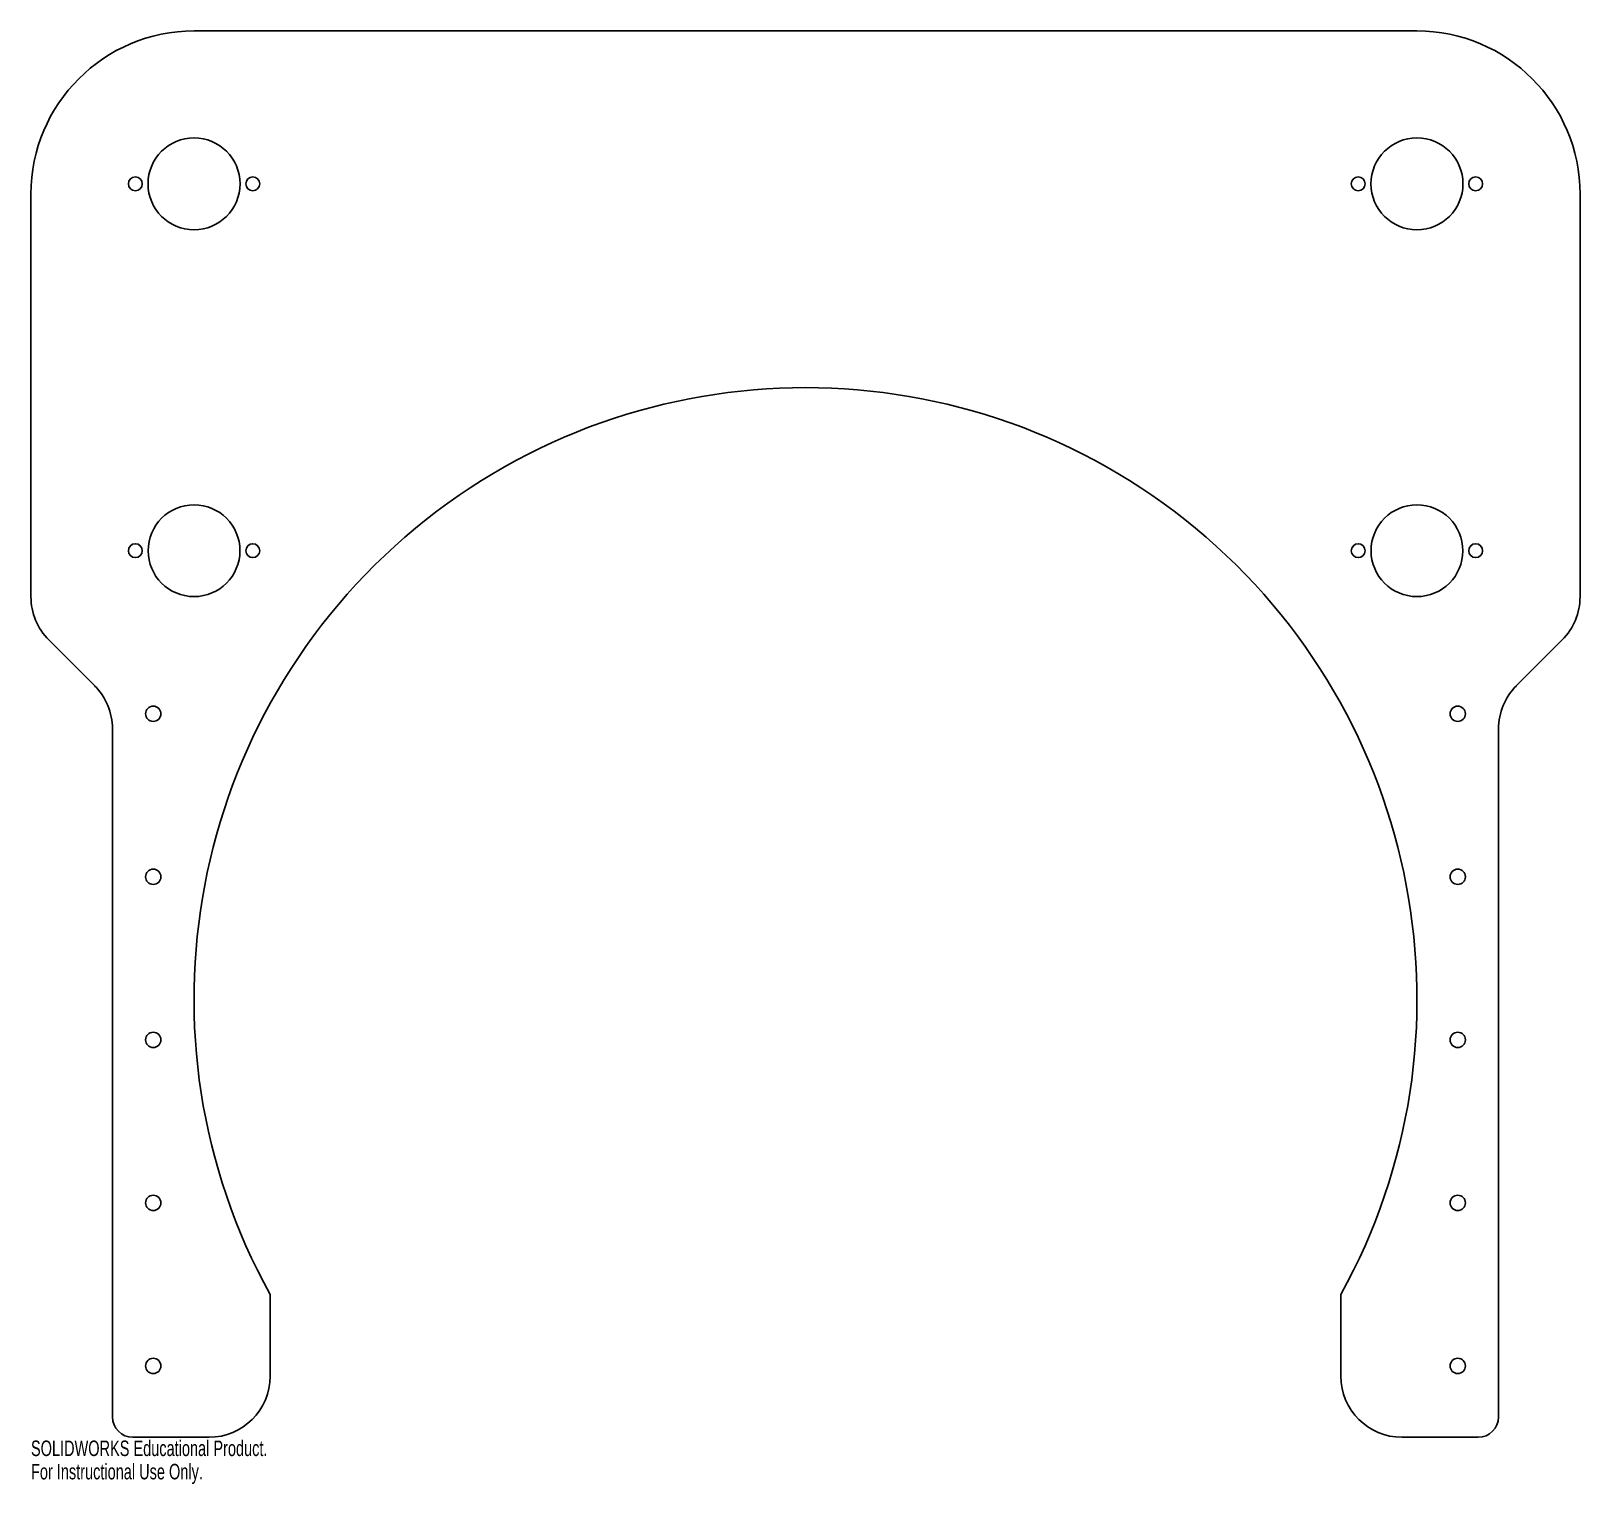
# Model space of a CAD drawing. Header units: inches. Extents: x -9.5 to 9.5, y -13.7 to 4.1.
import ezdxf

# ---------------------------------------------------------------- set-up
doc = ezdxf.new("R2010")
doc.units = ezdxf.units.IN
doc.header["$MEASUREMENT"] = 0
doc.styles.add('SLDTEXTSTYLE0', font='TXT', dxfattribs={"width": 0.7})

msp = doc.modelspace()

# ---------------------------------------------------------------- linework, layer by layer
at = {"color": 7, "linetype": 'Continuous', "lineweight": 25}
for p, q in [((-7.5, 4.125), (7.5, 4.125)), ((-9.5, 2.125), (-9.5, -2.814)), ((9.5, 2.125), (9.5, -2.814)), ((-9.28, -3.345), (-8.72, -3.905)), ((8.72, -3.905), (9.28, -3.345)), ((-8.5, -12.875), (-8.5, -4.436)), ((8.5, -4.436), (8.5, -12.875)), ((-6.566, -11.375), (-6.566, -12.375)), ((6.566, -11.375), (6.566, -12.375)), ((-8.25, -13.125), (-7.316, -13.125)), ((8.25, -13.125), (7.316, -13.125))]:
    msp.add_line(p, q, dxfattribs=at)
for centre, radius in [((-7.5, 2.25), 0.564), ((7.5, 2.25), 0.564), ((-8.22, 2.25), 0.085), ((-6.78, 2.25), 0.085), ((6.78, 2.25), 0.085), ((8.22, 2.25), 0.085), ((-7.5, -2.25), 0.563), ((7.5, -2.25), 0.563), ((-8.22, -2.25), 0.085), ((-6.78, -2.25), 0.085), ((6.78, -2.25), 0.085), ((8.22, -2.25), 0.085), ((-8, -4.25), 0.0938), ((8, -4.25), 0.0937), ((-8, -6.25), 0.0938), ((8, -6.25), 0.0938), ((-8, -8.25), 0.0938), ((8, -8.25), 0.0938), ((-8, -10.25), 0.0938), ((8, -10.25), 0.0938), ((-8, -12.25), 0.0938), ((8, -12.25), 0.0938)]:
    msp.add_circle(centre, radius, dxfattribs=at)
for centre, radius, start, end in [((-7.5, 2.125), 2, 90, 180), ((7.5, 2.125), 2, 0, 90), ((0, -7.75), 7.5, 331.0967, 208.9033), ((-8.75, -2.814), 0.75, 180, 225), ((8.75, -2.814), 0.75, 315, 0), ((-9.25, -4.436), 0.75, 0, 45), ((9.25, -4.436), 0.75, 135, 180), ((-7.316, -12.375), 0.75, 270, 0), ((7.316, -12.375), 0.75, 180, 270), ((-8.25, -12.875), 0.25, 180, 270), ((8.25, -12.875), 0.25, 270, 0)]:
    msp.add_arc(centre, radius, start, end, dxfattribs=at)

# ---------------------------------------------------------------- texts
at = {"color": 7, "linetype": 'Continuous', "char_height": 0.1903, "attachment_point": 1, "style": 'SLDTEXTSTYLE0'}
for s, insert in [('SOLIDWORKS Educational Product.', (-9.5, -13.165)), ('For Instructional Use Only.', (-9.5, -13.451))]:
    msp.add_mtext(s, dxfattribs=dict(at, insert=insert))

doc.saveas('drawing.dxf')
